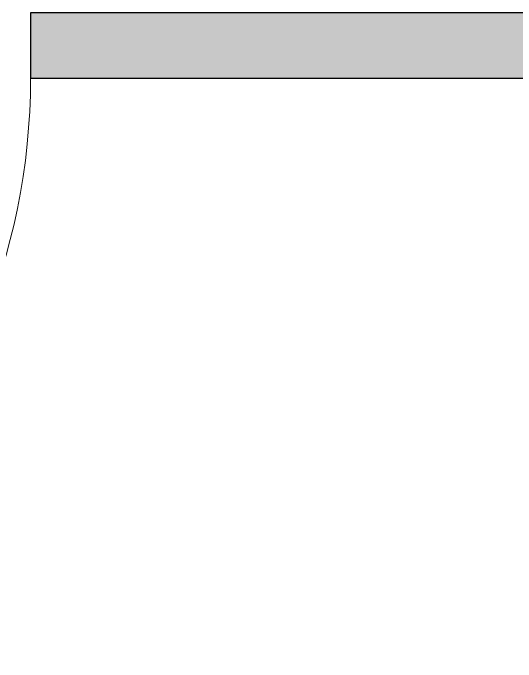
# Model space of a CAD drawing. Header units: millimetres. Extents: x 155927 to 295199, y -4084 to 97293.
# Drawn here: x 205003 to 205790, y 12593 to 13608 of the extents above; entities that cross this region are included whole.
import ezdxf

# ---------------------------------------------------------------- set-up
doc = ezdxf.new("R2010")
doc.units = ezdxf.units.MM
doc.header["$MEASUREMENT"] = 0
for name, color, linetype, lineweight in [('A-DOOR', 4, 'CONTINUOUS', 9), ('A-WALL-PATT', 7, 'CONTINUOUS', 9), ('I-WALL', 7, 'CONTINUOUS', 9)]:
    doc.layers.add(name, color=color, linetype=linetype, lineweight=lineweight)

msp = doc.modelspace()

# ---------------------------------------------------------------- hatches: boundary and pattern name
at = {"layer": 'A-WALL-PATT'}
h = msp.add_hatch(color=256, dxfattribs=at)
h.paths.add_polyline_path([(220048.8, 13505.6), (220048.8, 13607.6), (218578.3, 13607.6), (218578.3, 13505.6)], flags=0)
h.paths.add_polyline_path([(217348.8, 13505.6), (217568.3, 13505.6), (217568.3, 13607.6), (215880.3, 13607.6), (215880.3, 13505.6)], flags=0)
h.paths.add_polyline_path([(214870.3, 13505.6), (214870.3, 13607.6), (213178.3, 13607.6), (213178.3, 13505.6), (214752.8, 13505.6)], flags=0)
h.paths.add_polyline_path([(212168.3, 13505.6), (212168.3, 13607.6), (210478.3, 13607.6), (210478.3, 13505.6), (212050.8, 13505.6)], flags=0)
h.paths.add_polyline_path([(209468.3, 13505.6), (209468.3, 13607.6), (207754.3, 13607.6), (207754.3, 13505.6), (209350.8, 13505.6)], flags=0)
h.paths.add_polyline_path([(206524.8, 13505.6), (206744.3, 13505.6), (206744.3, 13607.6), (205030.3, 13607.6), (205030.3, 13505.6), (205764.1, 13505.6)], flags=0)
h.paths.add_polyline_path([(204020.3, 13505.6), (204020.3, 13607.6), (203912.8, 13607.6), (203912.8, 13505.6)], flags=0)

# ---------------------------------------------------------------- linework, layer by layer
at = {"layer": 'A-DOOR'}
msp.add_arc((204020.3, 13505.6), 1010, 270, 0, dxfattribs=at)
at = {"layer": 'I-WALL', "lineweight": 30}
for p, q in [((206744.3, 13607.6), (205030.3, 13607.6)), ((205030.3, 13607.6), (205030.3, 13505.6)), ((205030.3, 13505.6), (206524.8, 13505.6))]:
    msp.add_line(p, q, dxfattribs=at)

doc.saveas('drawing.dxf')
